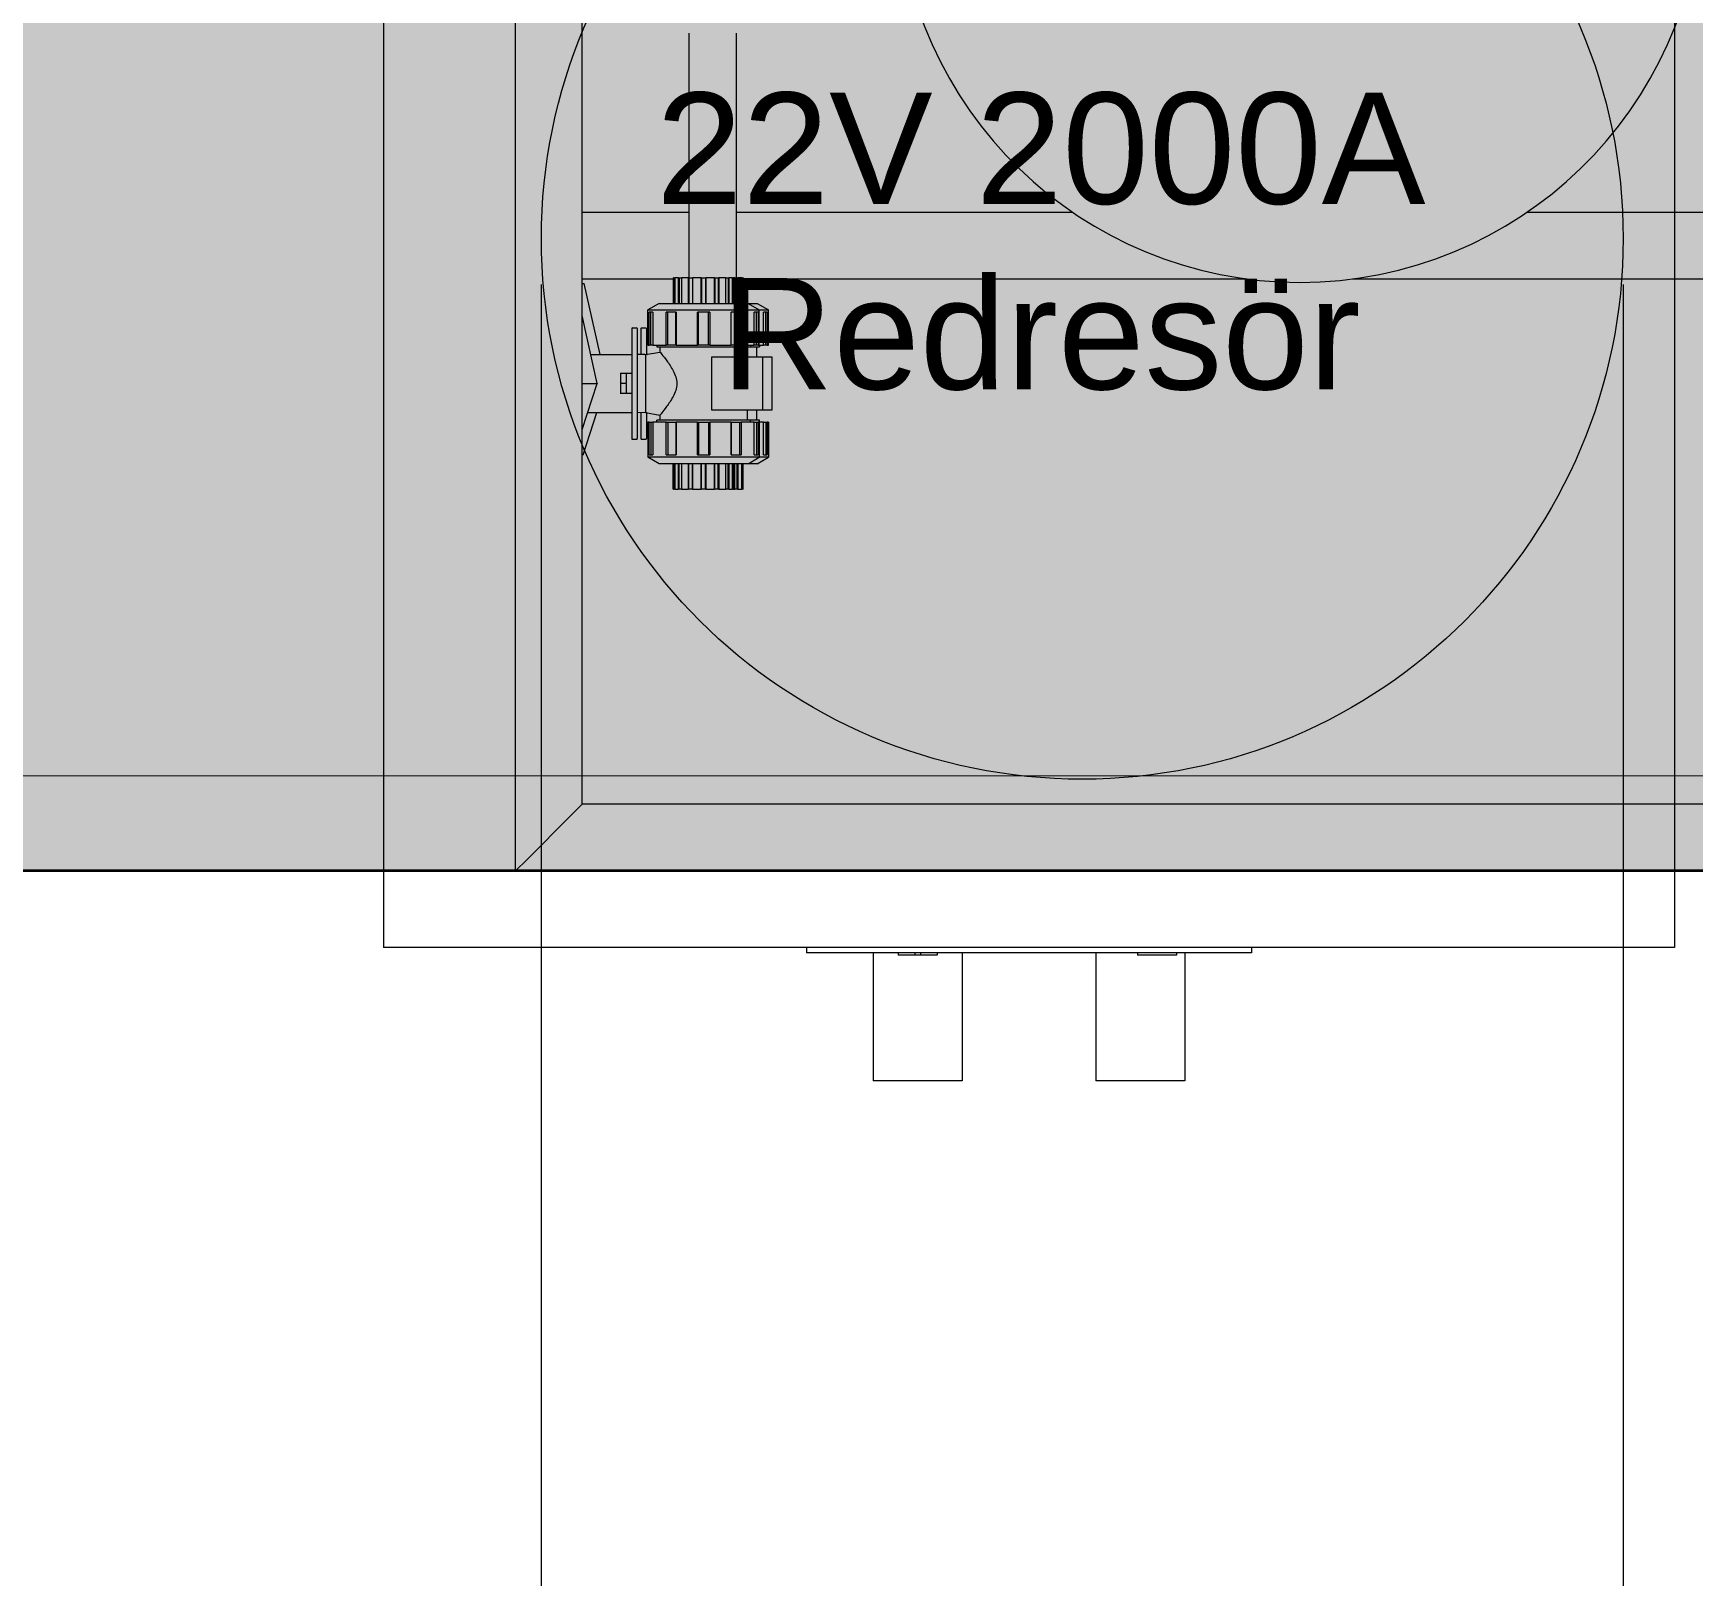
# Model space of a CAD drawing. Header units: centimetres. Extents: x 405564 to 502064, y 46284 to 60634.
# Drawn here: x 484761.8 to 484836.3, y 56594.8 to 56664.2 of the extents above; entities that cross this region are included whole.
import ezdxf

# ---------------------------------------------------------------- set-up
doc = ezdxf.new("R2010")
doc.units = ezdxf.units.CM
doc.layers.get('0').update_dxf_attribs({"color": 8, "lineweight": 9})
doc.layers.add('0-KRCN-MİMARİ-220526', color=8, linetype='Continuous', lineweight=9)
doc.layers.add('Visible (ISO)', color=8, linetype='Continuous', lineweight=18)
doc.layers.add('AS_NOT_MIMARI', color=8, linetype='Continuous')
doc.styles.add('SI', font='ISOCP.shx')

# ---------------------------------------------------------------- blocks, each defined once
blk = doc.blocks.new('A$Cdfb98813')
h = blk.add_hatch()
h.set_pattern_fill('ANGLE', color=256, scale=0.3)
h.set_pattern_definition([(0, (182.2423, -979.0145), (0, 2.0955), [1.524, -0.5715]), (90, (182.2423, -979.0145), (-2.0955, 1e-16), [1.524, -0.5715])])
h.paths.add_polyline_path([(1918.018, 199.001), (1545.018, 199.001), (1545.018, 300), (1515.018, 300), (1515.018, 199.001), (238.979, 199.001), (238.979, -429.5), (238.979, -658.015), (1918.018, -658.015)])
h.paths.add_polyline_path([(268.979, -429.5), (268.979, 169.001), (1888.018, 169.001), (1888.018, -628.015), (268.979, -628.015), (268.979, -453.5)], flags=16)
h.paths.add_polyline_path([(1888.018, -429.5), (268.979, -429.5), (268.979, -459.5), (1888.018, -459.5)], flags=0)
h = blk.add_hatch()
h.set_pattern_fill('ANGLE', color=256)
h.set_pattern_definition([(0, (-483849.746, -58273.935), (0, 6.985), [5.08, -1.905]), (90, (-483849.746, -58273.935), (-6.985, 4e-16), [5.08, -1.905])])
h.paths.add_polyline_path([(425.139, -15.05), (800.139, -15.05), (800.139, -100), (900, -100), (900.139, -15.05), (1700, -15.05), (1700, -100), (1800, -100), (1800.139, -15.05), (2235.139, -15.05), (2235.139, -206), (425.139, -206.05)])
for points in [[(425.139, -25.065), (425.139, -206.05), (2235.139, -206.05), (2235.139, -15.05), (1800, -15.05)], [(425.139, -15.05), (800.139, -15.05), (800.139, -100), (900, -100), (900.139, -15.05), (1700, -15.05), (1700, -100), (1800, -100), (1800.139, -15.05), (2235.139, -15.05), (2235.139, -206), (425.139, -206.05), (425.139, -15.05)]]:
    blk.add_lwpolyline(points)
at = {"layer": 'Visible (ISO)'}
for p, q in [((933.675, -206.05), (933.675, -138.93)), ((936.675, -203.05), (936.675, -139.45)), ((927.746, -142.485), (927.746, -209.485)), ((985.746, -142.485), (985.746, -209.485)), ((941.474, -179.403), (941.474, -168.413)), ((943.608, -179.403), (943.608, -168.413)), ((936.675, -176.45), (941.474, -176.45)), ((943.608, -176.45), (958.697, -176.45)), ((979.126, -176.45), (987.223, -176.45)), ((936.675, -179.45), (940.768, -179.45)), ((936.675, -179.653), (936.768, -179.653)), ((937.477, -182.853), (936.768, -179.653)), ((940.782, -179.403), (940.768, -179.403)), ((940.768, -179.403), (940.768, -180.553)), ((940.782, -179.403), (940.806, -179.403)), ((940.782, -180.553), (940.782, -179.403)), ((940.806, -179.403), (940.83, -179.403)), ((940.806, -179.403), (940.806, -180.553)), ((941.001, -179.403), (940.83, -179.403)), ((940.83, -179.403), (940.83, -180.553)), ((941.001, -179.403), (941.028, -179.403)), ((941.001, -180.553), (941.001, -179.403)), ((941.028, -179.403), (941.135, -179.403)), ((941.028, -179.403), (941.028, -180.553)), ((941.443, -179.403), (941.135, -179.403)), ((941.135, -179.403), (941.135, -180.553)), ((941.443, -179.403), (941.467, -179.403)), ((941.443, -180.553), (941.443, -179.403)), ((941.467, -179.403), (941.63, -179.403)), ((941.467, -179.403), (941.467, -180.553)), ((941.63, -179.403), (941.636, -179.403)), ((941.63, -179.403), (941.63, -180.553)), ((942.02, -179.403), (941.636, -179.403)), ((941.636, -179.403), (941.636, -180.553)), ((942.02, -179.403), (942.038, -179.403)), ((942.02, -180.553), (942.02, -179.403)), ((942.038, -179.403), (942.218, -179.403)), ((942.038, -179.403), (942.038, -180.553)), ((942.218, -179.403), (942.235, -179.403)), ((942.218, -179.403), (942.218, -180.553)), ((942.619, -179.403), (942.235, -179.403)), ((942.235, -179.403), (942.235, -180.553)), ((942.619, -180.553), (942.619, -179.403)), ((942.619, -179.403), (942.626, -179.403)), ((942.626, -179.403), (942.626, -180.553)), ((942.626, -179.403), (942.788, -179.403)), ((942.788, -179.403), (942.813, -179.403)), ((942.788, -179.403), (942.788, -180.553)), ((942.813, -179.403), (942.813, -180.553)), ((943.121, -179.403), (942.813, -179.403)), ((943.121, -179.403), (943.228, -179.403)), ((943.121, -180.553), (943.121, -179.403)), ((943.228, -179.403), (943.255, -179.403)), ((943.228, -179.403), (943.228, -180.553)), ((943.426, -179.403), (943.255, -179.403)), ((943.255, -179.403), (943.255, -180.553)), ((943.426, -179.403), (943.449, -179.403)), ((943.426, -180.553), (943.426, -179.403)), ((943.449, -179.403), (943.473, -179.403)), ((943.449, -179.403), (943.449, -180.553)), ((943.488, -179.403), (943.473, -179.403)), ((943.473, -179.403), (943.473, -180.553)), ((943.488, -179.403), (943.488, -180.553)), ((943.534, -179.403), (943.488, -179.403)), ((943.534, -179.403), (943.641, -179.403)), ((943.534, -180.553), (943.534, -179.403)), ((943.641, -179.403), (943.668, -179.403)), ((943.641, -179.403), (943.641, -180.553)), ((943.839, -179.403), (943.668, -179.403)), ((943.668, -179.403), (943.668, -180.553)), ((943.839, -179.403), (943.863, -179.403)), ((943.839, -180.553), (943.839, -179.403)), ((943.863, -179.403), (943.887, -179.403)), ((943.863, -179.403), (943.863, -180.553)), ((943.901, -179.403), (943.887, -179.403)), ((943.887, -179.403), (943.887, -180.553)), ((943.901, -179.403), (943.901, -180.553)), ((943.901, -179.45), (966.528, -179.45)), ((971.295, -179.45), (987.98, -179.45)), ((937.352, -184.153), (936.675, -181.098)), ((940.128, -180.553), (939.628, -180.842)), ((939.628, -180.842), (944.628, -180.842)), ((939.628, -182.423), (939.628, -180.842)), ((939.679, -182.423), (939.679, -180.953)), ((939.85, -180.953), (939.679, -180.953)), ((939.752, -182.423), (939.752, -180.953)), ((939.85, -180.953), (939.85, -182.423)), ((940.128, -180.553), (944.128, -180.553)), ((940.445, -182.423), (940.445, -180.953)), ((940.89, -180.953), (940.445, -180.953)), ((940.52, -182.423), (940.52, -180.953)), ((940.884, -182.423), (940.884, -180.953)), ((940.89, -180.953), (940.89, -182.423)), ((941.853, -182.423), (941.853, -180.953)), ((942.403, -180.953), (941.853, -180.953)), ((941.903, -182.423), (941.903, -180.953)), ((942.353, -182.423), (942.353, -180.953)), ((942.403, -180.953), (942.403, -182.423)), ((943.366, -182.423), (943.366, -180.953)), ((943.811, -180.953), (943.366, -180.953)), ((943.371, -182.423), (943.371, -180.953)), ((943.735, -182.423), (943.735, -180.953)), ((943.811, -180.953), (943.811, -182.423)), ((944.128, -180.553), (944.628, -180.842)), ((944.128, -180.553), (944.541, -180.553)), ((944.406, -182.423), (944.406, -180.953)), ((944.576, -180.953), (944.406, -180.953)), ((944.504, -182.423), (944.504, -180.953)), ((944.541, -180.553), (945.041, -180.842)), ((944.576, -180.953), (944.576, -182.423)), ((944.628, -182.423), (944.628, -180.842)), ((944.628, -180.842), (945.041, -180.842)), ((944.819, -182.423), (944.819, -180.953)), ((944.989, -180.953), (944.819, -180.953)), ((944.917, -182.423), (944.917, -180.953)), ((944.989, -180.953), (944.989, -182.423)), ((945.041, -182.423), (945.041, -180.842)), ((938.898, -181.683), (938.898, -186.623)), ((938.928, -181.653), (939.118, -181.653)), ((939.148, -181.683), (939.148, -186.623)), ((939.311, -181.683), (939.311, -182.846)), ((939.341, -181.653), (939.531, -181.653)), ((939.561, -181.683), (939.561, -182.845)), ((939.628, -182.423), (939.679, -182.423)), ((939.752, -182.423), (939.679, -182.423)), ((939.85, -182.423), (939.752, -182.423)), ((939.85, -182.423), (940.445, -182.423)), ((940.028, -182.423), (940.028, -182.503)), ((940.028, -182.503), (944.228, -182.503)), ((940.168, -182.503), (940.168, -182.738)), ((940.52, -182.423), (940.445, -182.423)), ((940.884, -182.423), (940.52, -182.423)), ((940.89, -182.423), (940.884, -182.423)), ((940.89, -182.423), (941.853, -182.423)), ((941.903, -182.423), (941.853, -182.423)), ((942.353, -182.423), (941.903, -182.423)), ((942.403, -182.423), (942.353, -182.423)), ((942.403, -182.423), (943.366, -182.423)), ((943.371, -182.423), (943.366, -182.423)), ((943.735, -182.423), (943.371, -182.423)), ((943.811, -182.423), (943.735, -182.423)), ((943.811, -182.423), (944.406, -182.423)), ((944.088, -182.503), (944.088, -182.958)), ((944.228, -182.423), (944.228, -182.503)), ((944.228, -182.503), (944.641, -182.503)), ((944.504, -182.423), (944.406, -182.423)), ((944.501, -182.503), (944.501, -182.958)), ((944.576, -182.423), (944.504, -182.423)), ((944.576, -182.423), (944.628, -182.423)), ((944.628, -182.423), (944.819, -182.423)), ((944.641, -182.423), (944.641, -182.503)), ((944.917, -182.423), (944.819, -182.423)), ((944.989, -182.423), (944.917, -182.423)), ((944.989, -182.423), (945.041, -182.423)), ((937.064, -182.853), (938.898, -182.853)), ((939.489, -182.852), (939.177, -182.841)), ((939.518, -182.853), (940.168, -182.738)), ((939.518, -182.853), (939.518, -185.453)), ((942.496, -185.348), (942.496, -182.958)), ((942.496, -182.958), (944.778, -182.958)), ((944.778, -182.958), (944.778, -185.348)), ((944.778, -182.958), (945.191, -182.958)), ((945.191, -182.958), (945.191, -185.348)), ((938.398, -183.69), (938.398, -183.703)), ((938.398, -183.703), (938.398, -184.153)), ((938.648, -183.703), (938.398, -183.703)), ((938.648, -183.703), (938.648, -184.14)), ((938.898, -183.703), (938.648, -183.703)), ((938.648, -184.165), (938.648, -184.14)), ((936.675, -184.153), (937.352, -184.153)), ((936.675, -186.223), (937.347, -184.156)), ((937.347, -184.156), (937.353, -184.158)), ((937.353, -184.158), (937.352, -184.153)), ((938.398, -184.153), (938.398, -184.603)), ((938.648, -184.153), (938.398, -184.153)), ((938.398, -184.603), (938.398, -184.616)), ((938.398, -184.603), (938.398, -184.603)), ((938.648, -184.603), (938.398, -184.603)), ((938.648, -184.165), (938.648, -184.603)), ((938.898, -184.603), (938.648, -184.603)), ((936.721, -187.353), (937.339, -185.453)), ((936.925, -185.453), (938.898, -185.453)), ((939.489, -185.454), (939.177, -185.465)), ((939.311, -185.46), (939.311, -186.623)), ((939.518, -185.453), (940.168, -185.568)), ((939.561, -185.461), (939.561, -186.623)), ((940.168, -185.568), (940.168, -185.803)), ((944.778, -185.348), (942.496, -185.348)), ((944.088, -185.348), (944.088, -185.803)), ((944.501, -185.348), (944.501, -185.803)), ((945.191, -185.348), (944.778, -185.348)), ((939.679, -185.883), (939.628, -185.883)), ((939.628, -185.883), (939.628, -187.464)), ((939.679, -185.883), (939.752, -185.883)), ((939.679, -187.353), (939.679, -185.883)), ((939.752, -185.883), (939.85, -185.883)), ((939.752, -185.883), (939.752, -187.353)), ((940.445, -185.883), (939.85, -185.883)), ((939.85, -185.883), (939.85, -187.353)), ((944.228, -185.803), (940.028, -185.803)), ((940.028, -185.883), (940.028, -185.803)), ((940.445, -185.883), (940.52, -185.883)), ((940.445, -187.353), (940.445, -185.883)), ((940.52, -185.883), (940.884, -185.883)), ((940.52, -185.883), (940.52, -187.353)), ((940.884, -185.883), (940.89, -185.883)), ((940.884, -185.883), (940.884, -187.353)), ((941.853, -185.883), (940.89, -185.883)), ((940.89, -185.883), (940.89, -187.353)), ((941.853, -185.883), (941.903, -185.883)), ((941.853, -187.353), (941.853, -185.883)), ((941.903, -185.883), (942.353, -185.883)), ((941.903, -185.883), (941.903, -187.353)), ((942.353, -185.883), (942.403, -185.883)), ((942.353, -185.883), (942.353, -187.353)), ((943.366, -185.883), (942.403, -185.883)), ((942.403, -185.883), (942.403, -187.353)), ((943.366, -185.883), (943.371, -185.883)), ((943.366, -187.353), (943.366, -185.883)), ((943.371, -185.883), (943.735, -185.883)), ((943.371, -185.883), (943.371, -187.353)), ((943.735, -185.883), (943.811, -185.883)), ((943.735, -185.883), (943.735, -187.353)), ((944.406, -185.883), (943.811, -185.883)), ((943.811, -185.883), (943.811, -187.353)), ((944.228, -185.883), (944.228, -185.803)), ((944.641, -185.803), (944.228, -185.803)), ((944.406, -185.883), (944.504, -185.883)), ((944.406, -187.353), (944.406, -185.883)), ((944.504, -185.883), (944.576, -185.883)), ((944.504, -185.883), (944.504, -187.353)), ((944.628, -185.883), (944.576, -185.883)), ((944.576, -185.883), (944.576, -187.353)), ((944.628, -185.883), (944.628, -187.464)), ((944.819, -185.883), (944.628, -185.883)), ((944.641, -185.883), (944.641, -185.803)), ((944.819, -185.883), (944.917, -185.883)), ((944.819, -187.353), (944.819, -185.883)), ((944.917, -185.883), (944.989, -185.883)), ((944.917, -185.883), (944.917, -187.353)), ((945.041, -185.883), (944.989, -185.883)), ((944.989, -185.883), (944.989, -187.353)), ((945.041, -185.883), (945.041, -187.464)), ((938.928, -186.653), (939.118, -186.653)), ((939.341, -186.653), (939.531, -186.653)), ((936.721, -187.353), (936.675, -187.353)), ((944.628, -187.464), (939.628, -187.464)), ((940.128, -187.753), (939.628, -187.464)), ((939.679, -187.353), (939.85, -187.353)), ((944.128, -187.753), (940.128, -187.753)), ((940.445, -187.353), (940.89, -187.353)), ((940.768, -188.903), (940.768, -187.753)), ((940.782, -188.903), (940.782, -187.753)), ((940.806, -188.903), (940.806, -187.753)), ((940.83, -187.753), (940.83, -188.903)), ((941.001, -188.903), (941.001, -187.753)), ((941.028, -188.903), (941.028, -187.753)), ((941.135, -187.753), (941.135, -188.903)), ((941.443, -188.903), (941.443, -187.753)), ((941.467, -188.903), (941.467, -187.753)), ((941.63, -188.903), (941.63, -187.753)), ((941.636, -187.753), (941.636, -188.903)), ((941.853, -187.353), (942.403, -187.353)), ((942.02, -188.903), (942.02, -187.753)), ((942.038, -188.903), (942.038, -187.753)), ((942.218, -188.903), (942.218, -187.753)), ((942.235, -187.753), (942.235, -188.903)), ((942.619, -188.903), (942.619, -187.753)), ((942.626, -188.903), (942.626, -187.753)), ((942.788, -188.903), (942.788, -187.753)), ((942.813, -187.753), (942.813, -188.903)), ((943.121, -188.903), (943.121, -187.753)), ((943.228, -188.903), (943.228, -187.753)), ((943.255, -187.753), (943.255, -188.903)), ((943.366, -187.353), (943.811, -187.353)), ((943.426, -188.903), (943.426, -187.753)), ((943.449, -188.903), (943.449, -187.753)), ((943.473, -187.753), (943.473, -188.903)), ((943.488, -188.903), (943.488, -187.753)), ((943.534, -188.903), (943.534, -187.753)), ((943.641, -188.903), (943.641, -187.753)), ((943.668, -187.753), (943.668, -188.903)), ((943.839, -188.903), (943.839, -187.753)), ((943.863, -188.903), (943.863, -187.753)), ((943.887, -187.753), (943.887, -188.903)), ((943.901, -188.903), (943.901, -187.753)), ((944.128, -187.753), (944.628, -187.464)), ((944.541, -187.753), (944.128, -187.753)), ((944.406, -187.353), (944.576, -187.353)), ((944.541, -187.753), (945.041, -187.464)), ((945.041, -187.464), (944.628, -187.464)), ((944.819, -187.353), (944.989, -187.353)), ((940.768, -188.903), (940.782, -188.903)), ((940.806, -188.903), (940.782, -188.903)), ((940.83, -188.903), (940.806, -188.903)), ((940.83, -188.903), (941.001, -188.903)), ((941.028, -188.903), (941.001, -188.903)), ((941.135, -188.903), (941.028, -188.903)), ((941.135, -188.903), (941.443, -188.903)), ((941.467, -188.903), (941.443, -188.903)), ((941.63, -188.903), (941.467, -188.903)), ((941.636, -188.903), (941.63, -188.903)), ((941.636, -188.903), (942.02, -188.903)), ((942.038, -188.903), (942.02, -188.903)), ((942.218, -188.903), (942.038, -188.903)), ((942.235, -188.903), (942.218, -188.903)), ((942.235, -188.903), (942.619, -188.903)), ((942.626, -188.903), (942.619, -188.903)), ((942.788, -188.903), (942.626, -188.903)), ((942.813, -188.903), (942.788, -188.903)), ((942.813, -188.903), (943.121, -188.903)), ((943.228, -188.903), (943.121, -188.903)), ((943.255, -188.903), (943.228, -188.903)), ((943.255, -188.903), (943.426, -188.903)), ((943.449, -188.903), (943.426, -188.903)), ((943.473, -188.903), (943.449, -188.903)), ((943.473, -188.903), (943.488, -188.903)), ((943.488, -188.903), (943.534, -188.903)), ((943.641, -188.903), (943.534, -188.903)), ((943.668, -188.903), (943.641, -188.903)), ((943.668, -188.903), (943.839, -188.903)), ((943.863, -188.903), (943.839, -188.903)), ((943.887, -188.903), (943.863, -188.903)), ((943.887, -188.903), (943.901, -188.903)), ((936.155, -203.57), (936.675, -203.05)), ((936.675, -203.05), (936.155, -203.57)), ((1148.675, -203.05), (936.675, -203.05)), ((936.155, -203.57), (934.195, -205.53)), ((934.195, -205.53), (936.155, -203.57)), ((933.675, -206.05), (934.195, -205.53)), ((934.195, -205.53), (933.675, -206.05)), ((1151.675, -206.05), (933.675, -206.05)), ((985.746, -209.485), (927.746, -209.485)), ((946.746, -209.485), (946.746, -209.735)), ((966.746, -209.485), (966.746, -209.735)), ((966.746, -209.735), (946.746, -209.735)), ((949.746, -209.735), (949.746, -215.485)), ((950.871, -209.735), (950.871, -209.835)), ((951.621, -209.835), (950.871, -209.835)), ((951.621, -209.735), (951.621, -209.835)), ((951.871, -209.835), (951.621, -209.835)), ((951.871, -209.735), (951.871, -209.835)), ((952.621, -209.835), (951.871, -209.835)), ((952.621, -209.735), (952.621, -209.835)), ((953.746, -209.735), (953.746, -215.485)), ((959.746, -209.735), (959.746, -215.485)), ((961.621, -209.735), (961.621, -209.835)), ((963.371, -209.835), (961.621, -209.835)), ((963.371, -209.735), (963.371, -209.835)), ((963.746, -209.735), (963.746, -215.485)), ((953.746, -215.485), (949.746, -215.485)), ((963.746, -215.485), (959.746, -215.485))]:
    blk.add_line(p, q, dxfattribs=at)
for points in [[(1383.84, -168.339), (1776.42, -168.339), (1776.42, -201.839), (415.585, -201.748)], [(983.432, -179.71), (983.432, -689.935), (934.845, -689.935), (934.845, -179.71)]]:
    blk.add_lwpolyline(points, dxfattribs=at)
blk.add_circle((959.138, -177.631), 24.297, dxfattribs=at)
for centre, radius, start, end in [((968.911, -161.508), 18.1, 93.37893, 86.62107), ((938.928, -181.683), 0.03, 90, 180), ((939.118, -181.683), 0.03, 0, 90), ((939.341, -181.683), 0.03, 90, 180), ((939.531, -181.683), 0.03, 0, 90), ((939.178, -182.811), 0.03, 180, 268), ((939.488, -182.882), 0.03, 0, 88), ((939.591, -182.811), 0.03, 180, 261.76459), ((939.178, -185.495), 0.03, 92, 180), ((939.488, -185.424), 0.03, 272, 360), ((939.591, -185.495), 0.03, 98.23541, 180), ((938.928, -186.623), 0.03, 180, 270), ((939.118, -186.623), 0.03, 270, 360), ((939.341, -186.623), 0.03, 180, 270), ((939.531, -186.623), 0.03, 270, 360)]:
    blk.add_arc(centre, radius, start, end, dxfattribs=at)
blk.add_open_spline([(940.168, -182.738), (940.168, -182.738), (940.175, -182.747), (940.204, -182.783), (940.227, -182.81), (940.311, -182.915), (940.393, -183.018), (940.521, -183.193), (940.57, -183.262), (940.669, -183.413), (940.719, -183.495), (940.809, -183.668), (940.85, -183.759), (940.908, -183.95), (940.926, -184.049), (940.926, -184.153), (940.926, -184.259), (940.907, -184.361), (940.847, -184.555), (940.805, -184.648), (940.712, -184.823), (940.661, -184.906), (940.56, -185.059), (940.51, -185.129), (940.384, -185.3), (940.305, -185.399), (940.224, -185.499), (940.203, -185.525), (940.175, -185.559), (940.168, -185.568), (940.168, -185.568)], degree=3, knots=[7.205301, 7.205301, 7.205301, 7.205301, 7.494482, 7.494482, 7.783663, 7.783663, 8.362024, 8.362024, 8.673001, 8.673001, 8.983978, 8.983978, 9.294955, 9.294955, 9.605932, 9.605932, 9.605932, 9.924144, 9.924144, 10.242357, 10.242357, 10.560569, 10.560569, 10.878781, 10.878781, 11.443524, 11.443524, 11.725896, 11.725896, 12.008267, 12.008267, 12.008267, 12.008267], dxfattribs=at)
at = {"ltscale": 0.1, "insert": (957.274, -177.782), "char_height": 5, "width": 131.20364, "attachment_point": 5, "style": 'SI'}
blk.add_mtext('{\\fArial|b0|i0|c162|p34;\\C1;22V 2000A\\PRedresör}', dxfattribs=at)
blk = doc.blocks.new('A$C6A10306C')
at = {"layer": 'AS_NOT_MIMARI'}
blk.add_blockref('A$Cdfb98813', (13285.68, -3801.454), dxfattribs=at)

msp = doc.modelspace()

# ---------------------------------------------------------------- block references
at = {"layer": '0-KRCN-MİMARİ-220526'}
msp.add_blockref('A$C6A10306C', (470564.066, 60634.016), dxfattribs=at)

doc.saveas('drawing.dxf')
